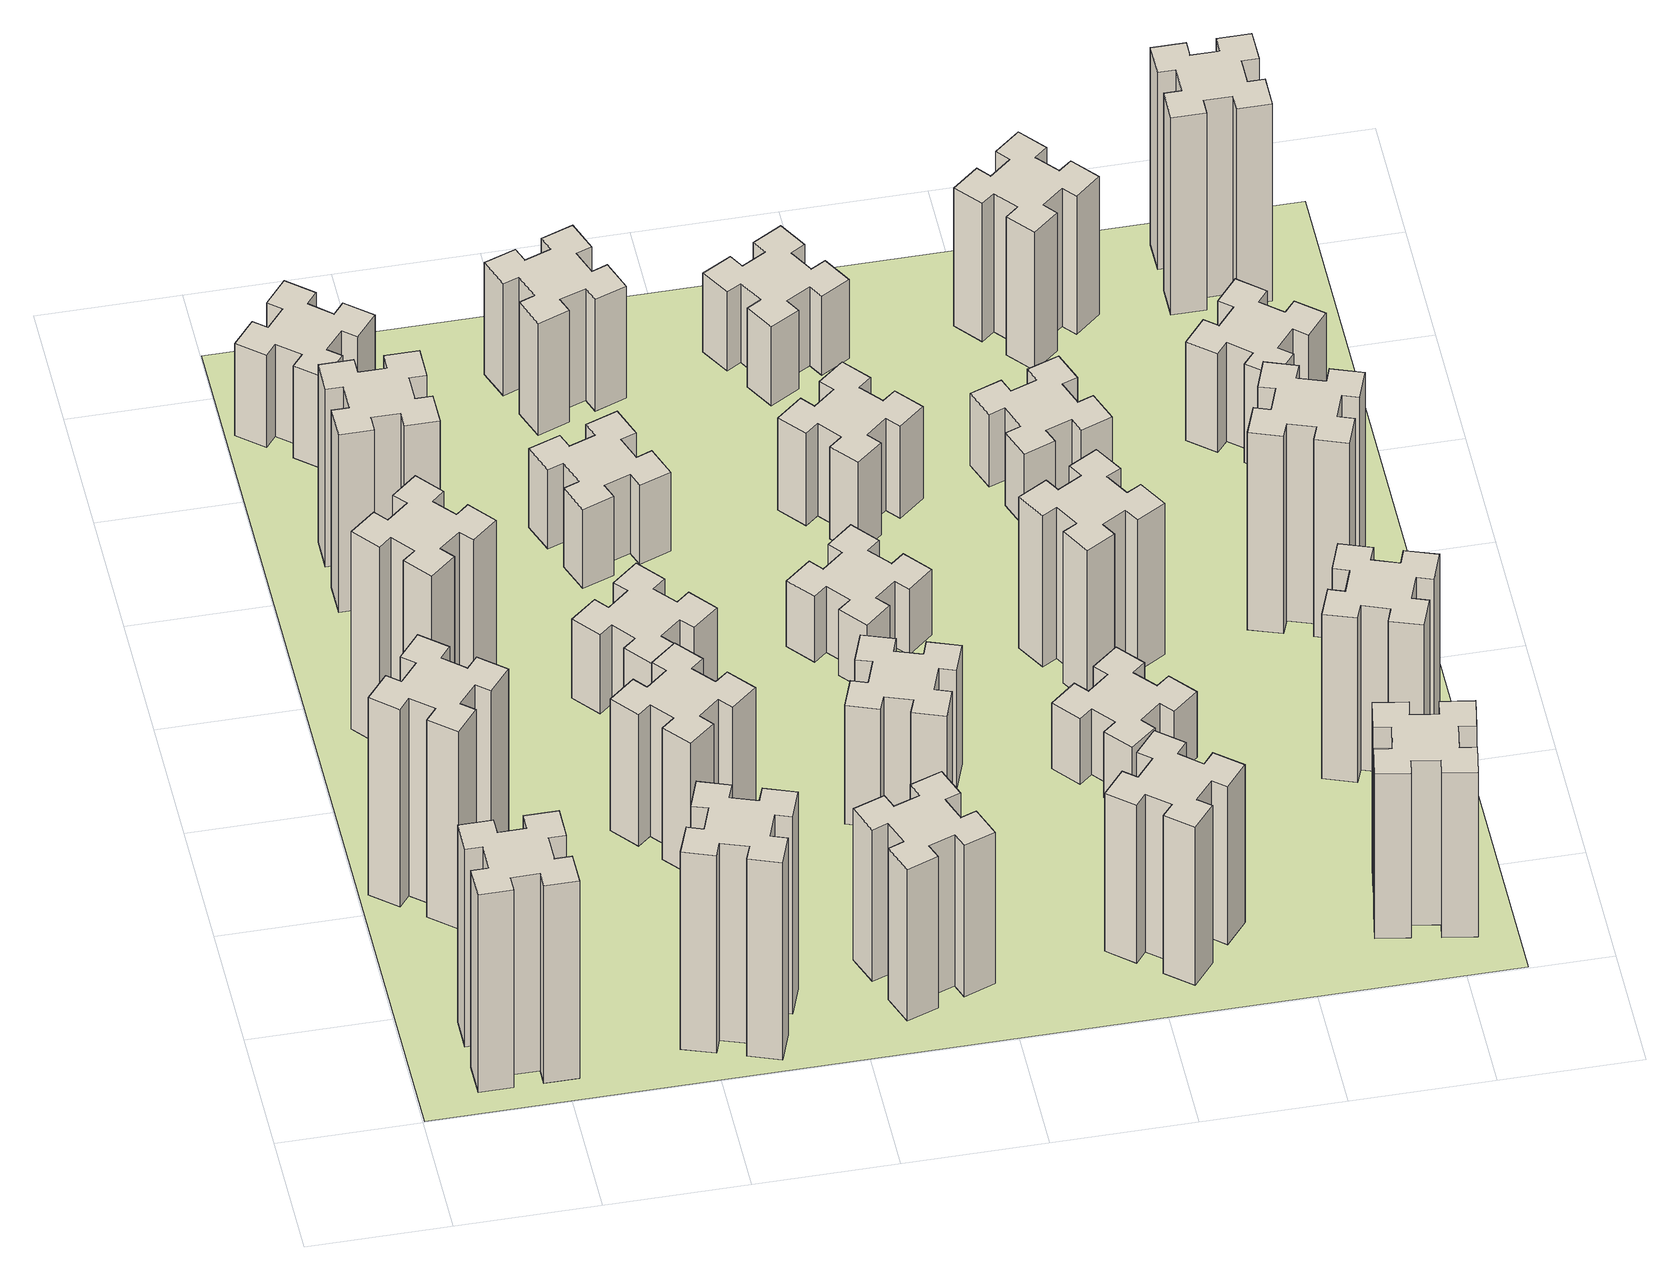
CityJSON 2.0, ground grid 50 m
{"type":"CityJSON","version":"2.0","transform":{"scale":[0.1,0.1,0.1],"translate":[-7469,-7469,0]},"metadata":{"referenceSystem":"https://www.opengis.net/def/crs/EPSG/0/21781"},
"CityObjects":{
"building1":{"type":"Building","attributes":{"class":"1000","function":"1000","usage":"1000","yearOfConstruction":2016,"roofType":"1000","measuredHeight":90,"storeysAboveGround":30,"storeysBelowGround":0},"geometry":[{"type":"Solid","lod":"1","boundaries":[[[[0,1,2,3,4,5,6,7,8,9,10,11,12,13,14,15,16,17,18,19]],[[17,16,20,21]],[[16,15,22,20]],[[15,14,23,22]],[[14,13,24,23]],[[13,12,25,24]],[[12,11,26,25]],[[11,10,27,26]],[[10,9,28,27]],[[9,8,29,28]],[[8,7,30,29]],[[7,6,31,30]],[[6,5,32,31]],[[5,4,33,32]],[[4,3,34,33]],[[3,2,35,34]],[[2,1,36,35]],[[1,0,37,36]],[[0,19,38,37]],[[19,18,39,38]],[[18,17,21,39]],[[24,25,26,27,28,29,30,31,32,33,34,35,36,37,38,39,21,20,22,23]]]]}]},
"building2":{"type":"Building","attributes":{"class":"1000","function":"1000","usage":"1000","yearOfConstruction":2016,"roofType":"1000","measuredHeight":90,"storeysAboveGround":30,"storeysBelowGround":0},"geometry":[{"type":"Solid","lod":"1","boundaries":[[[[40,41,42,43,44,45,46,47,48,49,50,51,52,53,54,55,56,57,58,59]],[[57,56,60,61]],[[56,55,62,60]],[[55,54,63,62]],[[54,53,64,63]],[[53,52,65,64]],[[52,51,66,65]],[[51,50,67,66]],[[50,49,68,67]],[[49,48,69,68]],[[48,47,70,69]],[[47,46,71,70]],[[46,45,72,71]],[[45,44,73,72]],[[44,43,74,73]],[[43,42,75,74]],[[42,41,76,75]],[[41,40,77,76]],[[40,59,78,77]],[[59,58,79,78]],[[58,57,61,79]],[[64,65,66,67,68,69,70,71,72,73,74,75,76,77,78,79,61,60,62,63]]]]}]},
"building3":{"type":"Building","attributes":{"class":"1000","function":"1000","usage":"1000","yearOfConstruction":2016,"roofType":"1000","measuredHeight":90,"storeysAboveGround":30,"storeysBelowGround":0},"geometry":[{"type":"Solid","lod":"1","boundaries":[[[[80,81,82,83,84,85,86,87,88,89,90,91,92,93,94,95,96,97,98,99]],[[97,96,100,101]],[[96,95,102,100]],[[95,94,103,102]],[[94,93,104,103]],[[93,92,105,104]],[[92,91,106,105]],[[91,90,107,106]],[[90,89,108,107]],[[89,88,109,108]],[[88,87,110,109]],[[87,86,111,110]],[[86,85,112,111]],[[85,84,113,112]],[[84,83,114,113]],[[83,82,115,114]],[[82,81,116,115]],[[81,80,117,116]],[[80,99,118,117]],[[99,98,119,118]],[[98,97,101,119]],[[104,105,106,107,108,109,110,111,112,113,114,115,116,117,118,119,101,100,102,103]]]]}]},
"building4":{"type":"Building","attributes":{"class":"1000","function":"1000","usage":"1000","yearOfConstruction":2016,"roofType":"1000","measuredHeight":81,"storeysAboveGround":30,"storeysBelowGround":0},"geometry":[{"type":"Solid","lod":"1","boundaries":[[[[120,121,122,123,124,125,126,127,128,129,130,131,132,133,134,135,136,137,138,139]],[[137,136,140,141]],[[136,135,142,140]],[[135,134,143,142]],[[134,133,144,143]],[[133,132,145,144]],[[132,131,146,145]],[[131,130,147,146]],[[130,129,148,147]],[[129,128,149,148]],[[128,127,150,149]],[[127,126,151,150]],[[126,125,152,151]],[[125,124,153,152]],[[124,123,154,153]],[[123,122,155,154]],[[122,121,156,155]],[[121,120,157,156]],[[120,139,158,157]],[[139,138,159,158]],[[138,137,141,159]],[[144,145,146,147,148,149,150,151,152,153,154,155,156,157,158,159,141,140,142,143]]]]}]},
"building5":{"type":"Building","attributes":{"class":"1000","function":"1000","usage":"1000","yearOfConstruction":2016,"roofType":"1000","measuredHeight":90,"storeysAboveGround":30,"storeysBelowGround":0},"geometry":[{"type":"Solid","lod":"1","boundaries":[[[[160,161,162,163,164,165,166,167,168,169,170,171,172,173,174,175,176,177,178,179]],[[177,176,180,181]],[[176,175,182,180]],[[175,174,183,182]],[[174,173,184,183]],[[173,172,185,184]],[[172,171,186,185]],[[171,170,187,186]],[[170,169,188,187]],[[169,168,189,188]],[[168,167,190,189]],[[167,166,191,190]],[[166,165,192,191]],[[165,164,193,192]],[[164,163,194,193]],[[163,162,195,194]],[[162,161,196,195]],[[161,160,197,196]],[[160,179,198,197]],[[179,178,199,198]],[[178,177,181,199]],[[184,185,186,187,188,189,190,191,192,193,194,195,196,197,198,199,181,180,182,183]]]]}]},
"building6":{"type":"Building","attributes":{"class":"1000","function":"1000","usage":"1000","yearOfConstruction":2016,"roofType":"1000","measuredHeight":42,"storeysAboveGround":30,"storeysBelowGround":0},"geometry":[{"type":"Solid","lod":"1","boundaries":[[[[200,201,202,203,204,205,206,207,208,209,210,211,212,213,214,215,216,217,218,219]],[[217,216,220,221]],[[216,215,222,220]],[[215,214,223,222]],[[214,213,224,223]],[[213,212,225,224]],[[212,211,226,225]],[[211,210,227,226]],[[210,209,228,227]],[[209,208,229,228]],[[208,207,230,229]],[[207,206,231,230]],[[206,205,232,231]],[[205,204,233,232]],[[204,203,234,233]],[[203,202,235,234]],[[202,201,236,235]],[[201,200,237,236]],[[200,219,238,237]],[[219,218,239,238]],[[218,217,221,239]],[[224,225,226,227,228,229,230,231,232,233,234,235,236,237,238,239,221,220,222,223]]]]}]},
"building7":{"type":"Building","attributes":{"class":"1000","function":"1000","usage":"1000","yearOfConstruction":2016,"roofType":"1000","measuredHeight":60,"storeysAboveGround":30,"storeysBelowGround":0},"geometry":[{"type":"Solid","lod":"1","boundaries":[[[[240,241,242,243,244,245,246,247,248,249,250,251,252,253,254,255,256,257,258,259]],[[257,256,260,261]],[[256,255,262,260]],[[255,254,263,262]],[[254,253,264,263]],[[253,252,265,264]],[[252,251,266,265]],[[251,250,267,266]],[[250,249,268,267]],[[249,248,269,268]],[[248,247,270,269]],[[247,246,271,270]],[[246,245,272,271]],[[245,244,273,272]],[[244,243,274,273]],[[243,242,275,274]],[[242,241,276,275]],[[241,240,277,276]],[[240,259,278,277]],[[259,258,279,278]],[[258,257,261,279]],[[264,265,266,267,268,269,270,271,272,273,274,275,276,277,278,279,261,260,262,263]]]]}]},
"building8":{"type":"Building","attributes":{"class":"1000","function":"1000","usage":"1000","yearOfConstruction":2016,"roofType":"1000","measuredHeight":36,"storeysAboveGround":30,"storeysBelowGround":0},"geometry":[{"type":"Solid","lod":"1","boundaries":[[[[280,281,282,283,284,285,286,287,288,289,290,291,292,293,294,295,296,297,298,299]],[[297,296,300,301]],[[296,295,302,300]],[[295,294,303,302]],[[294,293,304,303]],[[293,292,305,304]],[[292,291,306,305]],[[291,290,307,306]],[[290,289,308,307]],[[289,288,309,308]],[[288,287,310,309]],[[287,286,311,310]],[[286,285,312,311]],[[285,284,313,312]],[[284,283,314,313]],[[283,282,315,314]],[[282,281,316,315]],[[281,280,317,316]],[[280,299,318,317]],[[299,298,319,318]],[[298,297,301,319]],[[304,305,306,307,308,309,310,311,312,313,314,315,316,317,318,319,301,300,302,303]]]]}]},
"building9":{"type":"Building","attributes":{"class":"1000","function":"1000","usage":"1000","yearOfConstruction":2016,"roofType":"1000","measuredHeight":69,"storeysAboveGround":30,"storeysBelowGround":0},"geometry":[{"type":"Solid","lod":"1","boundaries":[[[[320,321,322,323,324,325,326,327,328,329,330,331,332,333,334,335,336,337,338,339]],[[337,336,340,341]],[[336,335,342,340]],[[335,334,343,342]],[[334,333,344,343]],[[333,332,345,344]],[[332,331,346,345]],[[331,330,347,346]],[[330,329,348,347]],[[329,328,349,348]],[[328,327,350,349]],[[327,326,351,350]],[[326,325,352,351]],[[325,324,353,352]],[[324,323,354,353]],[[323,322,355,354]],[[322,321,356,355]],[[321,320,357,356]],[[320,339,358,357]],[[339,338,359,358]],[[338,337,341,359]],[[344,345,346,347,348,349,350,351,352,353,354,355,356,357,358,359,341,340,342,343]]]]}]},
"building10":{"type":"Building","attributes":{"class":"1000","function":"1000","usage":"1000","yearOfConstruction":2016,"roofType":"1000","measuredHeight":36,"storeysAboveGround":30,"storeysBelowGround":0},"geometry":[{"type":"Solid","lod":"1","boundaries":[[[[360,361,362,363,364,365,366,367,368,369,370,371,372,373,374,375,376,377,378,379]],[[377,376,380,381]],[[376,375,382,380]],[[375,374,383,382]],[[374,373,384,383]],[[373,372,385,384]],[[372,371,386,385]],[[371,370,387,386]],[[370,369,388,387]],[[369,368,389,388]],[[368,367,390,389]],[[367,366,391,390]],[[366,365,392,391]],[[365,364,393,392]],[[364,363,394,393]],[[363,362,395,394]],[[362,361,396,395]],[[361,360,397,396]],[[360,379,398,397]],[[379,378,399,398]],[[378,377,381,399]],[[384,385,386,387,388,389,390,391,392,393,394,395,396,397,398,399,381,380,382,383]]]]}]},
"building11":{"type":"Building","attributes":{"class":"1000","function":"1000","usage":"1000","yearOfConstruction":2016,"roofType":"1000","measuredHeight":51,"storeysAboveGround":30,"storeysBelowGround":0},"geometry":[{"type":"Solid","lod":"1","boundaries":[[[[400,401,402,403,404,405,406,407,408,409,410,411,412,413,414,415,416,417,418,419]],[[417,416,420,421]],[[416,415,422,420]],[[415,414,423,422]],[[414,413,424,423]],[[413,412,425,424]],[[412,411,426,425]],[[411,410,427,426]],[[410,409,428,427]],[[409,408,429,428]],[[408,407,430,429]],[[407,406,431,430]],[[406,405,432,431]],[[405,404,433,432]],[[404,403,434,433]],[[403,402,435,434]],[[402,401,436,435]],[[401,400,437,436]],[[400,419,438,437]],[[419,418,439,438]],[[418,417,421,439]],[[424,425,426,427,428,429,430,431,432,433,434,435,436,437,438,439,421,420,422,423]]]]}]},
"building12":{"type":"Building","attributes":{"class":"1000","function":"1000","usage":"1000","yearOfConstruction":2016,"roofType":"1000","measuredHeight":54,"storeysAboveGround":30,"storeysBelowGround":0},"geometry":[{"type":"Solid","lod":"1","boundaries":[[[[440,441,442,443,444,445,446,447,448,449,450,451,452,453,454,455,456,457,458,459]],[[457,456,460,461]],[[456,455,462,460]],[[455,454,463,462]],[[454,453,464,463]],[[453,452,465,464]],[[452,451,466,465]],[[451,450,467,466]],[[450,449,468,467]],[[449,448,469,468]],[[448,447,470,469]],[[447,446,471,470]],[[446,445,472,471]],[[445,444,473,472]],[[444,443,474,473]],[[443,442,475,474]],[[442,441,476,475]],[[441,440,477,476]],[[440,459,478,477]],[[459,458,479,478]],[[458,457,461,479]],[[464,465,466,467,468,469,470,471,472,473,474,475,476,477,478,479,461,460,462,463]]]]}]},
"building13":{"type":"Building","attributes":{"class":"1000","function":"1000","usage":"1000","yearOfConstruction":2016,"roofType":"1000","measuredHeight":30,"storeysAboveGround":30,"storeysBelowGround":0},"geometry":[{"type":"Solid","lod":"1","boundaries":[[[[480,481,482,483,484,485,486,487,488,489,490,491,492,493,494,495,496,497,498,499]],[[497,496,500,501]],[[496,495,502,500]],[[495,494,503,502]],[[494,493,504,503]],[[493,492,505,504]],[[492,491,506,505]],[[491,490,507,506]],[[490,489,508,507]],[[489,488,509,508]],[[488,487,510,509]],[[487,486,511,510]],[[486,485,512,511]],[[485,484,513,512]],[[484,483,514,513]],[[483,482,515,514]],[[482,481,516,515]],[[481,480,517,516]],[[480,499,518,517]],[[499,498,519,518]],[[498,497,501,519]],[[504,505,506,507,508,509,510,511,512,513,514,515,516,517,518,519,501,500,502,503]]]]}]},
"building14":{"type":"Building","attributes":{"class":"1000","function":"1000","usage":"1000","yearOfConstruction":2016,"roofType":"1000","measuredHeight":72,"storeysAboveGround":30,"storeysBelowGround":0},"geometry":[{"type":"Solid","lod":"1","boundaries":[[[[520,521,522,523,524,525,526,527,528,529,530,531,532,533,534,535,536,537,538,539]],[[537,536,540,541]],[[536,535,542,540]],[[535,534,543,542]],[[534,533,544,543]],[[533,532,545,544]],[[532,531,546,545]],[[531,530,547,546]],[[530,529,548,547]],[[529,528,549,548]],[[528,527,550,549]],[[527,526,551,550]],[[526,525,552,551]],[[525,524,553,552]],[[524,523,554,553]],[[523,522,555,554]],[[522,521,556,555]],[[521,520,557,556]],[[520,539,558,557]],[[539,538,559,558]],[[538,537,541,559]],[[544,545,546,547,548,549,550,551,552,553,554,555,556,557,558,559,541,540,542,543]]]]}]},
"building15":{"type":"Building","attributes":{"class":"1000","function":"1000","usage":"1000","yearOfConstruction":2016,"roofType":"1000","measuredHeight":42,"storeysAboveGround":30,"storeysBelowGround":0},"geometry":[{"type":"Solid","lod":"1","boundaries":[[[[560,561,562,563,564,565,566,567,568,569,570,571,572,573,574,575,576,577,578,579]],[[577,576,580,581]],[[576,575,582,580]],[[575,574,583,582]],[[574,573,584,583]],[[573,572,585,584]],[[572,571,586,585]],[[571,570,587,586]],[[570,569,588,587]],[[569,568,589,588]],[[568,567,590,589]],[[567,566,591,590]],[[566,565,592,591]],[[565,564,593,592]],[[564,563,594,593]],[[563,562,595,594]],[[562,561,596,595]],[[561,560,597,596]],[[560,579,598,597]],[[579,578,599,598]],[[578,577,581,599]],[[584,585,586,587,588,589,590,591,592,593,594,595,596,597,598,599,581,580,582,583]]]]}]},
"building16":{"type":"Building","attributes":{"class":"1000","function":"1000","usage":"1000","yearOfConstruction":2016,"roofType":"1000","measuredHeight":36,"storeysAboveGround":30,"storeysBelowGround":0},"geometry":[{"type":"Solid","lod":"1","boundaries":[[[[600,601,602,603,604,605,606,607,608,609,610,611,612,613,614,615,616,617,618,619]],[[617,616,620,621]],[[616,615,622,620]],[[615,614,623,622]],[[614,613,624,623]],[[613,612,625,624]],[[612,611,626,625]],[[611,610,627,626]],[[610,609,628,627]],[[609,608,629,628]],[[608,607,630,629]],[[607,606,631,630]],[[606,605,632,631]],[[605,604,633,632]],[[604,603,634,633]],[[603,602,635,634]],[[602,601,636,635]],[[601,600,637,636]],[[600,619,638,637]],[[619,618,639,638]],[[618,617,621,639]],[[624,625,626,627,628,629,630,631,632,633,634,635,636,637,638,639,621,620,622,623]]]]}]},
"building17":{"type":"Building","attributes":{"class":"1000","function":"1000","usage":"1000","yearOfConstruction":2016,"roofType":"1000","measuredHeight":30,"storeysAboveGround":30,"storeysBelowGround":0},"geometry":[{"type":"Solid","lod":"1","boundaries":[[[[640,641,642,643,644,645,646,647,648,649,650,651,652,653,654,655,656,657,658,659]],[[657,656,660,661]],[[656,655,662,660]],[[655,654,663,662]],[[654,653,664,663]],[[653,652,665,664]],[[652,651,666,665]],[[651,650,667,666]],[[650,649,668,667]],[[649,648,669,668]],[[648,647,670,669]],[[647,646,671,670]],[[646,645,672,671]],[[645,644,673,672]],[[644,643,674,673]],[[643,642,675,674]],[[642,641,676,675]],[[641,640,677,676]],[[640,659,678,677]],[[659,658,679,678]],[[658,657,661,679]],[[664,665,666,667,668,669,670,671,672,673,674,675,676,677,678,679,661,660,662,663]]]]}]},
"building18":{"type":"Building","attributes":{"class":"1000","function":"1000","usage":"1000","yearOfConstruction":2016,"roofType":"1000","measuredHeight":69,"storeysAboveGround":30,"storeysBelowGround":0},"geometry":[{"type":"Solid","lod":"1","boundaries":[[[[680,681,682,683,684,685,686,687,688,689,690,691,692,693,694,695,696,697,698,699]],[[697,696,700,701]],[[696,695,702,700]],[[695,694,703,702]],[[694,693,704,703]],[[693,692,705,704]],[[692,691,706,705]],[[691,690,707,706]],[[690,689,708,707]],[[689,688,709,708]],[[688,687,710,709]],[[687,686,711,710]],[[686,685,712,711]],[[685,684,713,712]],[[684,683,714,713]],[[683,682,715,714]],[[682,681,716,715]],[[681,680,717,716]],[[680,699,718,717]],[[699,698,719,718]],[[698,697,701,719]],[[704,705,706,707,708,709,710,711,712,713,714,715,716,717,718,719,701,700,702,703]]]]}]},
"building19":{"type":"Building","attributes":{"class":"1000","function":"1000","usage":"1000","yearOfConstruction":2016,"roofType":"1000","measuredHeight":33,"storeysAboveGround":30,"storeysBelowGround":0},"geometry":[{"type":"Solid","lod":"1","boundaries":[[[[720,721,722,723,724,725,726,727,728,729,730,731,732,733,734,735,736,737,738,739]],[[737,736,740,741]],[[736,735,742,740]],[[735,734,743,742]],[[734,733,744,743]],[[733,732,745,744]],[[732,731,746,745]],[[731,730,747,746]],[[730,729,748,747]],[[729,728,749,748]],[[728,727,750,749]],[[727,726,751,750]],[[726,725,752,751]],[[725,724,753,752]],[[724,723,754,753]],[[723,722,755,754]],[[722,721,756,755]],[[721,720,757,756]],[[720,739,758,757]],[[739,738,759,758]],[[738,737,741,759]],[[744,745,746,747,748,749,750,751,752,753,754,755,756,757,758,759,741,740,742,743]]]]}]},
"building20":{"type":"Building","attributes":{"class":"1000","function":"1000","usage":"1000","yearOfConstruction":2016,"roofType":"1000","measuredHeight":75,"storeysAboveGround":30,"storeysBelowGround":0},"geometry":[{"type":"Solid","lod":"1","boundaries":[[[[760,761,762,763,764,765,766,767,768,769,770,771,772,773,774,775,776,777,778,779]],[[777,776,780,781]],[[776,775,782,780]],[[775,774,783,782]],[[774,773,784,783]],[[773,772,785,784]],[[772,771,786,785]],[[771,770,787,786]],[[770,769,788,787]],[[769,768,789,788]],[[768,767,790,789]],[[767,766,791,790]],[[766,765,792,791]],[[765,764,793,792]],[[764,763,794,793]],[[763,762,795,794]],[[762,761,796,795]],[[761,760,797,796]],[[760,779,798,797]],[[779,778,799,798]],[[778,777,781,799]],[[784,785,786,787,788,789,790,791,792,793,794,795,796,797,798,799,781,780,782,783]]]]}]},
"building21":{"type":"Building","attributes":{"class":"1000","function":"1000","usage":"1000","yearOfConstruction":2016,"roofType":"1000","measuredHeight":63,"storeysAboveGround":30,"storeysBelowGround":0},"geometry":[{"type":"Solid","lod":"1","boundaries":[[[[800,801,802,803,804,805,806,807,808,809,810,811,812,813,814,815,816,817,818,819]],[[817,816,820,821]],[[816,815,822,820]],[[815,814,823,822]],[[814,813,824,823]],[[813,812,825,824]],[[812,811,826,825]],[[811,810,827,826]],[[810,809,828,827]],[[809,808,829,828]],[[808,807,830,829]],[[807,806,831,830]],[[806,805,832,831]],[[805,804,833,832]],[[804,803,834,833]],[[803,802,835,834]],[[802,801,836,835]],[[801,800,837,836]],[[800,819,838,837]],[[819,818,839,838]],[[818,817,821,839]],[[824,825,826,827,828,829,830,831,832,833,834,835,836,837,838,839,821,820,822,823]]]]}]},
"building22":{"type":"Building","attributes":{"class":"1000","function":"1000","usage":"1000","yearOfConstruction":2016,"roofType":"1000","measuredHeight":75,"storeysAboveGround":30,"storeysBelowGround":0},"geometry":[{"type":"Solid","lod":"1","boundaries":[[[[840,841,842,843,844,845,846,847,848,849,850,851,852,853,854,855,856,857,858,859]],[[857,856,860,861]],[[856,855,862,860]],[[855,854,863,862]],[[854,853,864,863]],[[853,852,865,864]],[[852,851,866,865]],[[851,850,867,866]],[[850,849,868,867]],[[849,848,869,868]],[[848,847,870,869]],[[847,846,871,870]],[[846,845,872,871]],[[845,844,873,872]],[[844,843,874,873]],[[843,842,875,874]],[[842,841,876,875]],[[841,840,877,876]],[[840,859,878,877]],[[859,858,879,878]],[[858,857,861,879]],[[864,865,866,867,868,869,870,871,872,873,874,875,876,877,878,879,861,860,862,863]]]]}]},
"building23":{"type":"Building","attributes":{"class":"1000","function":"1000","usage":"1000","yearOfConstruction":2016,"roofType":"1000","measuredHeight":90,"storeysAboveGround":30,"storeysBelowGround":0},"geometry":[{"type":"Solid","lod":"1","boundaries":[[[[880,881,882,883,884,885,886,887,888,889,890,891,892,893,894,895,896,897,898,899]],[[897,896,900,901]],[[896,895,902,900]],[[895,894,903,902]],[[894,893,904,903]],[[893,892,905,904]],[[892,891,906,905]],[[891,890,907,906]],[[890,889,908,907]],[[889,888,909,908]],[[888,887,910,909]],[[887,886,911,910]],[[886,885,912,911]],[[885,884,913,912]],[[884,883,914,913]],[[883,882,915,914]],[[882,881,916,915]],[[881,880,917,916]],[[880,899,918,917]],[[899,898,919,918]],[[898,897,901,919]],[[904,905,906,907,908,909,910,911,912,913,914,915,916,917,918,919,901,900,902,903]]]]}]},
"building24":{"type":"Building","attributes":{"class":"1000","function":"1000","usage":"1000","yearOfConstruction":2016,"roofType":"1000","measuredHeight":45,"storeysAboveGround":30,"storeysBelowGround":0},"geometry":[{"type":"Solid","lod":"1","boundaries":[[[[920,921,922,923,924,925,926,927,928,929,930,931,932,933,934,935,936,937,938,939]],[[937,936,940,941]],[[936,935,942,940]],[[935,934,943,942]],[[934,933,944,943]],[[933,932,945,944]],[[932,931,946,945]],[[931,930,947,946]],[[930,929,948,947]],[[929,928,949,948]],[[928,927,950,949]],[[927,926,951,950]],[[926,925,952,951]],[[925,924,953,952]],[[924,923,954,953]],[[923,922,955,954]],[[922,921,956,955]],[[921,920,957,956]],[[920,939,958,957]],[[939,938,959,958]],[[938,937,941,959]],[[944,945,946,947,948,949,950,951,952,953,954,955,956,957,958,959,941,940,942,943]]]]}]},
"building25":{"type":"Building","attributes":{"class":"1000","function":"1000","usage":"1000","yearOfConstruction":2016,"roofType":"1000","measuredHeight":90,"storeysAboveGround":30,"storeysBelowGround":0},"geometry":[{"type":"Solid","lod":"1","boundaries":[[[[960,961,962,963,964,965,966,967,968,969,970,971,972,973,974,975,976,977,978,979]],[[977,976,980,981]],[[976,975,982,980]],[[975,974,983,982]],[[974,973,984,983]],[[973,972,985,984]],[[972,971,986,985]],[[971,970,987,986]],[[970,969,988,987]],[[969,968,989,988]],[[968,967,990,989]],[[967,966,991,990]],[[966,965,992,991]],[[965,964,993,992]],[[964,963,994,993]],[[963,962,995,994]],[[962,961,996,995]],[[961,960,997,996]],[[960,979,998,997]],[[979,978,999,998]],[[978,977,981,999]],[[984,985,986,987,988,989,990,991,992,993,994,995,996,997,998,999,981,980,982,983]]]]}]},
"landuse1":{"type":"LandUse","attributes":{"name":"plot1","function":"1010"},"geometry":[{"type":"MultiSurface","lod":"1","boundaries":[[[1000,1001,1002,1003]]]}]}
},
"vertices":[
[265,325,0],[265,225,0],[205,225,0],[205,105,0],[325,105,0],[325,165,0],[425,165,0],[425,105,0],[545,105,0],[545,225,0],[485,225,0],[485,325,0],[545,325,0],[545,445,0],[425,445,0],[425,385,0],[325,385,0],[325,445,0],[205,445,0],[205,325,0],[325,385,900],[325,445,900],[425,385,900],[425,445,900],[545,445,900],[545,325,900],[485,325,900],[485,225,900],[545,225,900],[545,105,900],[425,105,900],[425,165,900],[325,165,900],[325,105,900],[205,105,900],[205,225,900],[265,225,900],[265,325,900],[205,325,900],[205,445,900],
[384,1167,0],[308,1232,0],[346,1278,0],[254,1355,0],[177,1263,0],[223,1224,0],[159,1148,0],[113,1186,0],[36,1094,0],[128,1017,0],[166,1063,0],[243,999,0],[204,953,0],[296,876,0],[373,968,0],[327,1006,0],[392,1083,0],[438,1044,0],[515,1136,0],[423,1213,0],[392,1083,900],[438,1044,900],[327,1006,900],[373,968,900],[296,876,900],[204,953,900],[243,999,900],[166,1063,900],[128,1017,900],[36,1094,900],[113,1186,900],[159,1148,900],[223,1224,900],[177,1263,900],[254,1355,900],[346,1278,900],[308,1232,900],[384,1167,900],[423,1213,900],[515,1136,900],
[492,1888,0],[427,1964,0],[473,2003,0],[396,2095,0],[304,2018,0],[343,1972,0],[266,1907,0],[228,1953,0],[136,1876,0],[213,1784,0],[259,1823,0],[323,1746,0],[277,1708,0],[354,1616,0],[446,1693,0],[408,1739,0],[484,1803,0],[523,1757,0],[615,1834,0],[538,1926,0],[484,1803,900],[523,1757,900],[408,1739,900],[446,1693,900],[354,1616,900],[277,1708,900],[323,1746,900],[259,1823,900],[213,1784,900],[136,1876,900],[228,1953,900],[266,1907,900],[343,1972,900],[304,2018,900],[396,2095,900],[473,2003,900],[427,1964,900],[492,1888,900],[538,1926,900],[615,1834,900],
[485,2545,0],[485,2645,0],[545,2645,0],[545,2765,0],[425,2765,0],[425,2705,0],[325,2705,0],[325,2765,0],[205,2765,0],[205,2645,0],[265,2645,0],[265,2545,0],[205,2545,0],[205,2425,0],[325,2425,0],[325,2485,0],[425,2485,0],[425,2425,0],[545,2425,0],[545,2545,0],[425,2485,810],[425,2425,810],[325,2485,810],[325,2425,810],[205,2425,810],[205,2545,810],[265,2545,810],[265,2645,810],[205,2645,810],[205,2765,810],[325,2765,810],[325,2705,810],[425,2705,810],[425,2765,810],[545,2765,810],[545,2645,810],[485,2645,810],[485,2545,810],[545,2545,810],[545,2425,810],
[1029,360,0],[995,266,0],[939,287,0],[897,174,0],[1010,133,0],[1031,189,0],[1125,155,0],[1104,99,0],[1217,57,0],[1258,170,0],[1202,191,0],[1236,285,0],[1292,264,0],[1333,377,0],[1220,418,0],[1200,362,0],[1106,396,0],[1127,452,0],[1014,493,0],[973,380,0],[1106,396,900],[1127,452,900],[1200,362,900],[1220,418,900],[1333,377,900],[1292,264,900],[1236,285,900],[1202,191,900],[1258,170,900],[1217,57,900],[1104,99,900],[1125,155,900],[1031,189,900],[1010,133,900],[897,174,900],[939,287,900],[995,266,900],[1029,360,900],[973,380,900],[1014,493,900],
[384,3387,0],[308,3452,0],[346,3498,0],[254,3575,0],[177,3483,0],[223,3444,0],[159,3368,0],[113,3406,0],[36,3314,0],[128,3237,0],[166,3283,0],[243,3219,0],[204,3173,0],[296,3096,0],[373,3188,0],[327,3226,0],[392,3303,0],[438,3264,0],[515,3356,0],[423,3433,0],[392,3303,420],[438,3264,420],[327,3226,420],[373,3188,420],[296,3096,420],[204,3173,420],[243,3219,420],[166,3283,420],[128,3237,420],[36,3314,420],[113,3406,420],[159,3368,420],[223,3444,420],[177,3483,420],[254,3575,420],[346,3498,420],[308,3452,420],[384,3387,420],[423,3433,420],[515,3356,420],
[1083,1332,0],[1006,1267,0],[968,1313,0],[876,1236,0],[953,1144,0],[999,1183,0],[1063,1106,0],[1017,1068,0],[1094,976,0],[1186,1053,0],[1148,1099,0],[1224,1163,0],[1263,1117,0],[1355,1194,0],[1278,1286,0],[1232,1248,0],[1167,1324,0],[1213,1363,0],[1136,1455,0],[1044,1378,0],[1167,1324,600],[1213,1363,600],[1232,1248,600],[1278,1286,600],[1355,1194,600],[1263,1117,600],[1224,1163,600],[1148,1099,600],[1186,1053,600],[1094,976,600],[1017,1068,600],[1063,1106,600],[999,1183,600],[953,1144,600],[876,1236,600],[968,1313,600],[1006,1267,600],[1083,1332,600],[1044,1378,600],[1136,1455,600],
[1083,1972,0],[1006,1907,0],[968,1953,0],[876,1876,0],[953,1784,0],[999,1823,0],[1063,1746,0],[1017,1708,0],[1094,1616,0],[1186,1693,0],[1148,1739,0],[1224,1803,0],[1263,1757,0],[1355,1834,0],[1278,1926,0],[1232,1888,0],[1167,1964,0],[1213,2003,0],[1136,2095,0],[1044,2018,0],[1167,1964,360],[1213,2003,360],[1232,1888,360],[1278,1926,360],[1355,1834,360],[1263,1757,360],[1224,1803,360],[1148,1739,360],[1186,1693,360],[1094,1616,360],[1017,1708,360],[1063,1746,360],[999,1823,360],[953,1784,360],[876,1876,360],[968,1953,360],[1006,1907,360],[1083,1972,360],[1044,2018,360],[1136,2095,360],
[1765,496,0],[1671,462,0],[1650,518,0],[1537,477,0],[1579,364,0],[1635,385,0],[1669,291,0],[1613,270,0],[1654,157,0],[1767,199,0],[1746,255,0],[1840,289,0],[1860,233,0],[1973,274,0],[1932,387,0],[1876,366,0],[1842,460,0],[1898,480,0],[1857,593,0],[1744,552,0],[1842,460,690],[1898,480,690],[1876,366,690],[1932,387,690],[1973,274,690],[1860,233,690],[1840,289,690],[1746,255,690],[1767,199,690],[1654,157,690],[1613,270,690],[1669,291,690],[1635,385,690],[1579,364,690],[1537,477,690],[1650,518,690],[1671,462,690],[1765,496,690],[1744,552,690],[1857,593,690],
[1106,2475,0],[1200,2509,0],[1220,2453,0],[1333,2494,0],[1292,2607,0],[1236,2586,0],[1202,2680,0],[1258,2700,0],[1217,2813,0],[1104,2772,0],[1125,2716,0],[1031,2682,0],[1010,2738,0],[897,2697,0],[939,2584,0],[995,2605,0],[1029,2511,0],[973,2490,0],[1014,2377,0],[1127,2419,0],[1029,2511,360],[973,2490,360],[995,2605,360],[939,2584,360],[897,2697,360],[1010,2738,360],[1031,2682,360],[1125,2716,360],[1104,2772,360],[1217,2813,360],[1258,2700,360],[1202,2680,360],[1236,2586,360],[1292,2607,360],[1333,2494,360],[1220,2453,360],[1200,2509,360],[1106,2475,360],[1127,2419,360],[1014,2377,360],
[1125,3456,0],[1031,3422,0],[1010,3478,0],[897,3437,0],[939,3324,0],[995,3345,0],[1029,3251,0],[973,3230,0],[1014,3117,0],[1127,3159,0],[1106,3215,0],[1200,3249,0],[1220,3193,0],[1333,3234,0],[1292,3347,0],[1236,3326,0],[1202,3420,0],[1258,3440,0],[1217,3553,0],[1104,3512,0],[1202,3420,510],[1258,3440,510],[1236,3326,510],[1292,3347,510],[1333,3234,510],[1220,3193,510],[1200,3249,510],[1106,3215,510],[1127,3159,510],[1014,3117,510],[973,3230,510],[1029,3251,510],[995,3345,510],[939,3324,510],[897,3437,510],[1010,3478,510],[1031,3422,510],[1125,3456,510],[1104,3512,510],[1217,3553,510],
[1769,1300,0],[1735,1206,0],[1679,1227,0],[1637,1114,0],[1750,1073,0],[1771,1129,0],[1865,1095,0],[1844,1039,0],[1957,997,0],[1998,1110,0],[1942,1131,0],[1976,1225,0],[2032,1204,0],[2073,1317,0],[1960,1358,0],[1940,1302,0],[1846,1336,0],[1867,1392,0],[1754,1433,0],[1713,1320,0],[1846,1336,540],[1867,1392,540],[1940,1302,540],[1960,1358,540],[2073,1317,540],[2032,1204,540],[1976,1225,540],[1942,1131,540],[1998,1110,540],[1957,997,540],[1844,1039,540],[1865,1095,540],[1771,1129,540],[1750,1073,540],[1637,1114,540],[1679,1227,540],[1735,1206,540],[1769,1300,540],[1713,1320,540],[1754,1433,540],
[1972,1988,0],[1907,2064,0],[1953,2103,0],[1876,2195,0],[1784,2118,0],[1823,2072,0],[1746,2007,0],[1708,2053,0],[1616,1976,0],[1693,1884,0],[1739,1923,0],[1803,1846,0],[1757,1808,0],[1834,1716,0],[1926,1793,0],[1888,1839,0],[1964,1903,0],[2003,1857,0],[2095,1934,0],[2018,2026,0],[1964,1903,300],[2003,1857,300],[1888,1839,300],[1926,1793,300],[1834,1716,300],[1757,1808,300],[1803,1846,300],[1739,1923,300],[1693,1884,300],[1616,1976,300],[1708,2053,300],[1746,2007,300],[1823,2072,300],[1784,2118,300],[1876,2195,300],[1953,2103,300],[1907,2064,300],[1972,1988,300],[2018,2026,300],[2095,1934,300],
[2486,323,0],[2563,259,0],[2524,213,0],[2616,136,0],[2693,228,0],[2647,266,0],[2712,343,0],[2758,304,0],[2835,396,0],[2743,473,0],[2704,427,0],[2628,492,0],[2666,538,0],[2574,615,0],[2497,523,0],[2543,484,0],[2479,408,0],[2433,446,0],[2356,354,0],[2448,277,0],[2479,408,720],[2433,446,720],[2543,484,720],[2497,523,720],[2574,615,720],[2666,538,720],[2628,492,720],[2704,427,720],[2743,473,720],[2835,396,720],[2758,304,720],[2712,343,720],[2647,266,720],[2693,228,720],[2616,136,720],[2524,213,720],[2563,259,720],[2486,323,720],[2448,277,720],[2356,354,720],
[1839,2563,0],[1903,2486,0],[1857,2448,0],[1934,2356,0],[2026,2433,0],[1988,2479,0],[2064,2543,0],[2103,2497,0],[2195,2574,0],[2118,2666,0],[2072,2628,0],[2007,2704,0],[2053,2743,0],[1976,2835,0],[1884,2758,0],[1923,2712,0],[1846,2647,0],[1808,2693,0],[1716,2616,0],[1793,2524,0],[1846,2647,420],[1808,2693,420],[1923,2712,420],[1884,2758,420],[1976,2835,420],[2053,2743,420],[2007,2704,420],[2072,2628,420],[2118,2666,420],[2195,2574,420],[2103,2497,420],[2064,2543,420],[1988,2479,420],[2026,2433,420],[1934,2356,420],[1857,2448,420],[1903,2486,420],[1839,2563,420],[1793,2524,420],[1716,2616,420],
[1844,3456,0],[1757,3406,0],[1727,3458,0],[1623,3398,0],[1683,3294,0],[1735,3324,0],[1785,3237,0],[1733,3207,0],[1793,3103,0],[1897,3163,0],[1867,3215,0],[1954,3265,0],[1984,3213,0],[2088,3273,0],[2028,3377,0],[1976,3347,0],[1926,3434,0],[1978,3464,0],[1918,3568,0],[1814,3508,0],[1926,3434,360],[1978,3464,360],[1976,3347,360],[2028,3377,360],[2088,3273,360],[1984,3213,360],[1954,3265,360],[1867,3215,360],[1897,3163,360],[1793,3103,360],[1733,3207,360],[1785,3237,360],[1735,3324,360],[1683,3294,360],[1623,3398,360],[1727,3458,360],[1757,3406,360],[1844,3456,360],[1814,3508,360],[1918,3568,360],
[2628,1099,0],[2704,1163,0],[2743,1117,0],[2835,1194,0],[2758,1286,0],[2712,1248,0],[2647,1324,0],[2693,1363,0],[2616,1455,0],[2524,1378,0],[2563,1332,0],[2486,1267,0],[2448,1313,0],[2356,1236,0],[2433,1144,0],[2479,1183,0],[2543,1106,0],[2497,1068,0],[2574,976,0],[2666,1053,0],[2543,1106,300],[2497,1068,300],[2479,1183,300],[2433,1144,300],[2356,1236,300],[2448,1313,300],[2486,1267,300],[2563,1332,300],[2524,1378,300],[2616,1455,300],[2693,1363,300],[2647,1324,300],[2712,1248,300],[2758,1286,300],[2835,1194,300],[2743,1117,300],[2704,1163,300],[2628,1099,300],[2666,1053,300],[2574,976,300],
[2475,1744,0],[2525,1657,0],[2473,1627,0],[2533,1523,0],[2637,1583,0],[2607,1635,0],[2694,1685,0],[2724,1633,0],[2828,1693,0],[2768,1797,0],[2716,1767,0],[2666,1854,0],[2718,1884,0],[2658,1988,0],[2554,1928,0],[2584,1876,0],[2497,1826,0],[2467,1878,0],[2363,1818,0],[2423,1714,0],[2497,1826,690],[2467,1878,690],[2584,1876,690],[2554,1928,690],[2658,1988,690],[2718,1884,690],[2666,1854,690],[2716,1767,690],[2768,1797,690],[2828,1693,690],[2724,1633,690],[2694,1685,690],[2607,1635,690],[2637,1583,690],[2533,1523,690],[2473,1627,690],[2525,1657,690],[2475,1744,690],[2423,1714,690],[2363,1818,690],
[2586,2475,0],[2680,2509,0],[2700,2453,0],[2813,2494,0],[2772,2607,0],[2716,2586,0],[2682,2680,0],[2738,2700,0],[2697,2813,0],[2584,2772,0],[2605,2716,0],[2511,2682,0],[2490,2738,0],[2377,2697,0],[2419,2584,0],[2475,2605,0],[2509,2511,0],[2453,2490,0],[2494,2377,0],[2607,2419,0],[2509,2511,330],[2453,2490,330],[2475,2605,330],[2419,2584,330],[2377,2697,330],[2490,2738,330],[2511,2682,330],[2605,2716,330],[2584,2772,330],[2697,2813,330],[2738,2700,330],[2682,2680,330],[2716,2586,330],[2772,2607,330],[2813,2494,330],[2700,2453,330],[2680,2509,330],[2586,2475,330],[2607,2419,330],[2494,2377,330],
[3504,475,0],[3405,492,0],[3416,551,0],[3297,572,0],[3277,454,0],[3336,444,0],[3318,345,0],[3259,356,0],[3238,237,0],[3357,217,0],[3367,276,0],[3465,258,0],[3455,199,0],[3573,178,0],[3594,297,0],[3535,307,0],[3552,405,0],[3611,395,0],[3632,513,0],[3514,534,0],[3552,405,750],[3611,395,750],[3535,307,750],[3594,297,750],[3573,178,750],[3455,199,750],[3465,258,750],[3367,276,750],[3357,217,750],[3238,237,750],[3259,356,750],[3318,345,750],[3336,444,750],[3277,454,750],[3297,572,750],[3416,551,750],[3405,492,750],[3504,475,750],[3514,534,750],[3632,513,750],
[2812,3368,0],[2747,3444,0],[2793,3483,0],[2716,3575,0],[2624,3498,0],[2663,3452,0],[2586,3387,0],[2548,3433,0],[2456,3356,0],[2533,3264,0],[2579,3303,0],[2643,3226,0],[2597,3188,0],[2674,3096,0],[2766,3173,0],[2728,3219,0],[2804,3283,0],[2843,3237,0],[2935,3314,0],[2858,3406,0],[2804,3283,630],[2843,3237,630],[2728,3219,630],[2766,3173,630],[2674,3096,630],[2597,3188,630],[2643,3226,630],[2579,3303,630],[2533,3264,630],[2456,3356,630],[2548,3433,630],[2586,3387,630],[2663,3452,630],[2624,3498,630],[2716,3575,630],[2793,3483,630],[2747,3444,630],[2812,3368,630],[2858,3406,630],[2935,3314,630],
[3351,1029,0],[3445,995,0],[3424,939,0],[3537,897,0],[3578,1010,0],[3522,1031,0],[3556,1125,0],[3612,1104,0],[3653,1217,0],[3540,1258,0],[3520,1202,0],[3426,1236,0],[3447,1292,0],[3334,1333,0],[3293,1220,0],[3349,1200,0],[3315,1106,0],[3259,1127,0],[3217,1014,0],[3330,973,0],[3315,1106,750],[3259,1127,750],[3349,1200,750],[3293,1220,750],[3334,1333,750],[3447,1292,750],[3426,1236,750],[3520,1202,750],[3540,1258,750],[3653,1217,750],[3612,1104,750],[3556,1125,750],[3522,1031,750],[3578,1010,750],[3537,897,750],[3424,939,750],[3445,995,750],[3351,1029,750],[3330,973,750],[3217,1014,750],
[3420,1942,0],[3326,1976,0],[3347,2032,0],[3234,2073,0],[3193,1960,0],[3249,1940,0],[3215,1846,0],[3159,1867,0],[3117,1754,0],[3230,1713,0],[3251,1769,0],[3345,1735,0],[3324,1679,0],[3437,1637,0],[3478,1750,0],[3422,1771,0],[3456,1865,0],[3512,1844,0],[3553,1957,0],[3440,1998,0],[3456,1865,900],[3512,1844,900],[3422,1771,900],[3478,1750,900],[3437,1637,900],[3324,1679,900],[3345,1735,900],[3251,1769,900],[3230,1713,900],[3117,1754,900],[3159,1867,900],[3215,1846,900],[3249,1940,900],[3193,1960,900],[3234,2073,900],[3347,2032,900],[3326,1976,900],[3420,1942,900],[3440,1998,900],[3553,1957,900],
[3444,2747,0],[3368,2812,0],[3406,2858,0],[3314,2935,0],[3237,2843,0],[3283,2804,0],[3219,2728,0],[3173,2766,0],[3096,2674,0],[3188,2597,0],[3226,2643,0],[3303,2579,0],[3264,2533,0],[3356,2456,0],[3433,2548,0],[3387,2586,0],[3452,2663,0],[3498,2624,0],[3575,2716,0],[3483,2793,0],[3452,2663,450],[3498,2624,450],[3387,2586,450],[3433,2548,450],[3356,2456,450],[3264,2533,450],[3303,2579,450],[3226,2643,450],[3188,2597,450],[3096,2674,450],[3173,2766,450],[3219,2728,450],[3283,2804,450],[3237,2843,450],[3314,2935,450],[3406,2858,450],[3368,2812,450],[3444,2747,450],[3483,2793,450],[3575,2716,450],
[3285,3325,0],[3385,3325,0],[3385,3265,0],[3505,3265,0],[3505,3385,0],[3445,3385,0],[3445,3485,0],[3505,3485,0],[3505,3605,0],[3385,3605,0],[3385,3545,0],[3285,3545,0],[3285,3605,0],[3165,3605,0],[3165,3485,0],[3225,3485,0],[3225,3385,0],[3165,3385,0],[3165,3265,0],[3285,3265,0],[3225,3385,900],[3165,3385,900],[3225,3485,900],[3165,3485,900],[3165,3605,900],[3285,3605,900],[3285,3545,900],[3385,3545,900],[3385,3605,900],[3505,3605,900],[3505,3485,900],[3445,3485,900],[3445,3385,900],[3505,3385,900],[3505,3265,900],[3385,3265,900],[3385,3325,900],[3285,3325,900],[3285,3265,900],[3165,3265,900],
[5,3705,0],[3705,3705,0],[3705,5,0],[5,5,0]
]}
